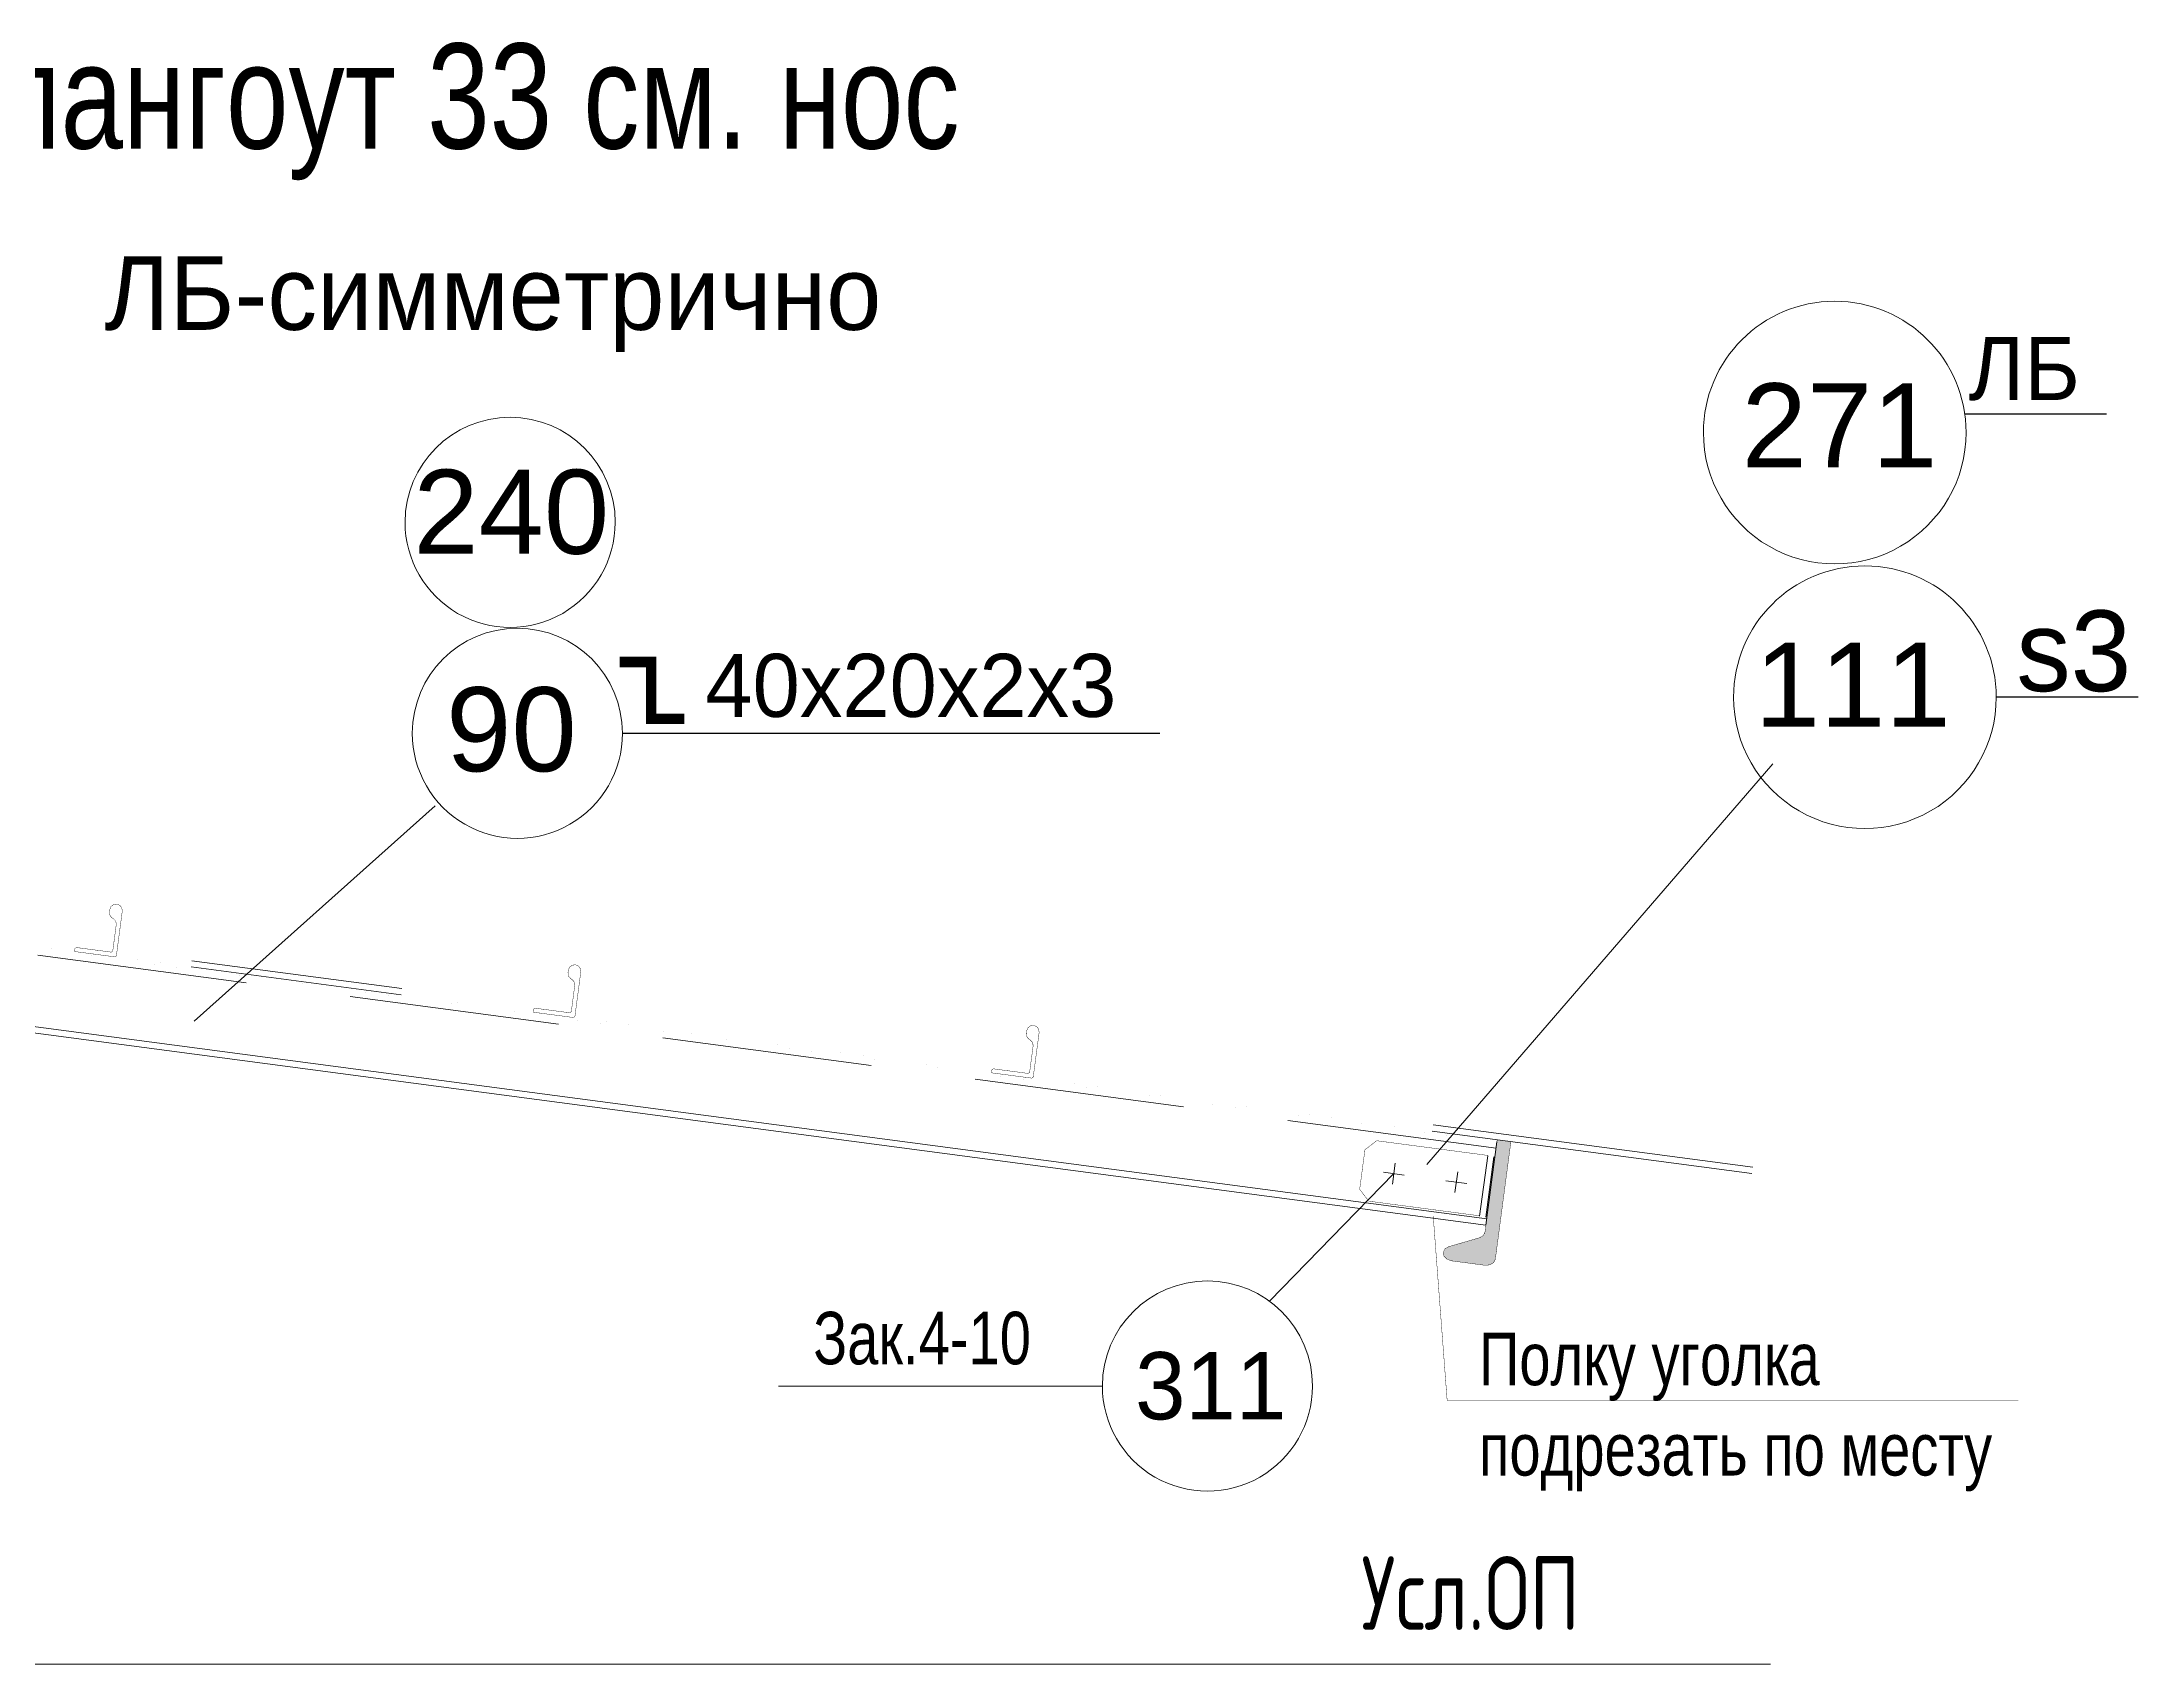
# Model space of a CAD drawing. Header units: millimetres. Extents: x 42007 to 66124, y -556 to 6894.
# Drawn here: x 60920 to 61918, y 2145 to 2917 of the extents above; entities that cross this region are included whole.
import ezdxf
from ezdxf.enums import TextEntityAlignment as Align

# ---------------------------------------------------------------- set-up
doc = ezdxf.new("R2010")
doc.units = ezdxf.units.MM
for name, pattern in [('K5LT32769', [0]), ('K5LT32782', [150, 100, -50]), ('K5LT32783', [75, 50, -25]), ('K5LT32785', [95.25, 63.5, -31.75])]:
    doc.linetypes.add(name, pattern=pattern)
doc.layers.add('pen_7', color=1, linetype='Continuous')
doc.styles.add('KTEXTSTYLE', font='GOST_AU.SHX', dxfattribs={"width": 0.96, "height": 5})
doc.styles.add('style5', font='arial.ttf', dxfattribs={"height": 3})

msp = doc.modelspace()

# ---------------------------------------------------------------- hatches: boundary and pattern name
msp.add_hatch(color=7).paths.add_polyline_path([(61619.411, 2393.843), (61612.876, 2394.707), (61607.056, 2350.715), (61606.214, 2349.061), (61604.372, 2348.013), (61589.853, 2343.819), (61588.01, 2342.77), (61587.168, 2341.116), (61587.551, 2339.3), (61589.058, 2337.809), (61591.284, 2337.041), (61606.968, 2334.966), (61609.317, 2335.128), (61611.159, 2336.177), (61612.001, 2337.83)])

# ---------------------------------------------------------------- linework, layer by layer
at = {"color": 0}
for p, q in [((61902.89, 2739.961), (61835.4, 2739.961)), ((61917.855, 2605.266), (61850.366, 2605.266)), ((61196.635, 2588.098), (61452.33, 2588.22))]:
    msp.add_line(p, q, dxfattribs=at)
at = {"color": 7, "linetype": 'K5LT32769', "lineweight": 18}
for p, q in [((61579.389, 2382.893), (61743.987, 2573.537)), ((61107.559, 2553.529), (60992.859, 2451.059)), ((61607.892, 2357.034), (60702.55, 2476.795)), ((61607.499, 2354.06), (60702.642, 2473.756)), ((60991.332, 2476.925), (61091.332, 2463.697)), ((60991.725, 2479.899), (61091.725, 2466.671)), ((61581.955, 2398.797), (61734.074, 2378.675)), ((61582.349, 2401.772), (61734.468, 2381.649)), ((61612.744, 2393.714), (61607.499, 2354.06)), ((61504.582, 2317.802), (61563.726, 2378.573)), ((61558.773, 2379.253), (61568.68, 2377.893)), ((61564.406, 2383.527), (61563.046, 2373.62)), ((61588.493, 2375.167), (61598.4, 2373.807)), ((61594.127, 2379.441), (61592.767, 2369.534)), ((61425.01, 2277.484), (61270.927, 2277.484)), ((60469.03, 2145.18), (61742.982, 2145.18))]:
    msp.add_line(p, q, dxfattribs=at)
at = {"color": 7, "linetype": 'K5LT32782', "lineweight": 18}
for p, q in [((61612.351, 2390.74), (60739.662, 2506.182)), ((61604.507, 2358.306), (61608.368, 2386.998)), ((61607.48, 2357.905), (61611.341, 2386.598))]:
    msp.add_line(p, q, dxfattribs=at)
at = {"color": 0, "const_width": 5}
msp.add_lwpolyline([(61195.269, 2621.989), (61210.294, 2621.989), (61210.294, 2594.961), (61226.07, 2594.961)], dxfattribs=at)
at = {"color": 7, "linetype": 'K5LT32785', "const_width": 0.001}
for points in [[(60747.253, 2509.218), (60747.212, 2509.224), (61612.886, 2394.704)], [(60750.496, 2507.775), (61612.754, 2393.713)]]:
    msp.add_lwpolyline(points, dxfattribs=at)
at = {"color": 7, "linetype": 'K5LT32769', "const_width": 0.18}
for points in [[(60955.81, 2482.229), (60958.616, 2503.444), (60958.414, 2504.984), (60957.47, 2506.217), (60956.036, 2506.812), (60954.496, 2506.61), (60953.263, 2505.665), (60952.668, 2504.231), (60952.518, 2503.095), (60952.576, 2501.996), (60953.027, 2500.992), (60953.81, 2500.218), (60954.443, 2499.789), (60955.225, 2499.015), (60955.676, 2498.011), (60955.735, 2496.912), (60954.089, 2484.474), (60953.416, 2483.958), (60936.761, 2486.161), (60936.087, 2485.645), (60935.904, 2484.257), (60955.136, 2481.713), (60955.81, 2482.229)], [(61174.01, 2453.365), (61176.816, 2474.58), (61176.614, 2476.12), (61175.67, 2477.353), (61174.235, 2477.948), (61172.696, 2477.746), (61171.463, 2476.801), (61170.868, 2475.367), (61170.718, 2474.231), (61170.776, 2473.132), (61171.227, 2472.127), (61172.01, 2471.353), (61172.642, 2470.925), (61173.425, 2470.151), (61173.876, 2469.147), (61173.935, 2468.048), (61172.289, 2455.61), (61171.616, 2455.094), (61154.961, 2457.297), (61154.287, 2456.781), (61154.104, 2455.393), (61173.336, 2452.849), (61174.01, 2453.365)], [(61392.107, 2424.514), (61394.914, 2445.73), (61394.712, 2447.269), (61393.767, 2448.502), (61392.333, 2449.097), (61390.793, 2448.895), (61389.561, 2447.951), (61388.966, 2446.516), (61388.815, 2445.381), (61388.874, 2444.281), (61389.325, 2443.277), (61390.108, 2442.503), (61390.74, 2442.075), (61391.523, 2441.301), (61391.974, 2440.296), (61392.032, 2439.197), (61390.387, 2426.759), (61389.713, 2426.243), (61373.058, 2428.447), (61372.385, 2427.93), (61372.201, 2426.542), (61391.434, 2423.998), (61392.107, 2424.514)], [(61619.411, 2393.843), (61612.876, 2394.707), (61607.056, 2350.715), (61606.214, 2349.061), (61604.372, 2348.013), (61589.853, 2343.819), (61588.01, 2342.77), (61587.168, 2341.116), (61587.551, 2339.3), (61589.058, 2337.809), (61591.284, 2337.041), (61606.968, 2334.966), (61609.317, 2335.128), (61611.159, 2336.177), (61612.001, 2337.83), (61619.411, 2393.843)], [(61619.411, 2393.843), (61612.876, 2394.707), (61607.056, 2350.715), (61606.214, 2349.061), (61604.372, 2348.013), (61589.853, 2343.819), (61588.01, 2342.77), (61587.168, 2341.116), (61587.551, 2339.3), (61589.058, 2337.809), (61591.284, 2337.041), (61606.968, 2334.966), (61609.317, 2335.128), (61611.159, 2336.177), (61612.001, 2337.83), (61619.411, 2393.843)], [(61619.411, 2393.841), (61612.876, 2394.705), (61606.942, 2349.854)], [(61582.435, 2358.441), (61589.071, 2270.654), (61860.91, 2270.654)]]:
    msp.add_lwpolyline(points, dxfattribs=at)
at = {"color": 7, "linetype": 'K5LT32783', "const_width": 0.18}
msp.add_lwpolyline([(61608.407, 2387.227), (61555.555, 2394.219), (61549.942, 2389.917), (61547.451, 2371.081), (61551.752, 2365.469), (61604.61, 2358.477), (61608.407, 2387.227)], dxfattribs=at)
at = {"color": 7, "linetype": 'K5LT32769', "lineweight": 18}
for centre, radius, start, end in [((61773.518, 2731.197), 62.5, 0, 179.999977), ((61143.188, 2688.477), 50, 0, 179.999977), ((61773.518, 2731.197), 62.5, 179.999977, 0), ((61143.188, 2688.477), 50, 179.999977, 0), ((61787.866, 2605.266), 62.5, 0, 179.999977), ((61146.635, 2588.098), 50, 0, 179.999977), ((61787.866, 2605.266), 62.5, 179.999977, 0), ((61146.635, 2588.098), 50, 179.999977, 0), ((61475.01, 2277.484), 50, 0, 179.999977), ((61475.01, 2277.484), 50, 179.999977, 0)]:
    msp.add_arc(centre, radius, start, end, dxfattribs=at)

# ---------------------------------------------------------------- texts
at = {"color": 7, "attachment_point": 1}
for s, insert, char_height, style in [('{\\H20.83x;\\W0.765;Шпангоут 33 см. нос}', (60851.42, 2916.348), 2.4, 'style5'), ('\\H3.5;\\W0.965;\\Q15;\\Q0;\\H35.00;ЛБ-симметрично', (60950.069, 2815.083), 2.4, 'style5'), ('\\H3.5;\\W0.965;\\Q15;\\Q0;\\H30.00;ЛБ', (61837.131, 2776.709), 3, 'style5'), ('{\\H12.8x;\\W0.965;s3}', (61859.921, 2646.552), 3, 'style5'), ('{\\H10x;\\W0.965;40х20х2х3}', (61236.063, 2625.903), 3, 'style5'), ('\\H3.5;\\W0.965;\\Q15;\\Q0;\\W0.765;\\H25.00;Зак.4-10', (61287.455, 2312.827), 3, 'style5'), ('\\H3.5;\\W0.965;\\Q15;\\Q0;\\W0.765;\\H25.00;Полку уголка ', (61604.206, 2302.899), 3, 'style5'), ('\\H3.5;\\W0.965;\\Q15;\\Q0;\\W0.765;\\H25.00;подрезать по месту', (61604.206, 2259.902), 3, 'style5'), ('\\H3.5;\\W0.965;\\Q15;\\Q0;\\H35.00;Усл.ОП', (61548.073, 2196.424), 2.5, 'KTEXTSTYLE')]:
    msp.add_mtext(s, dxfattribs=dict(at, insert=insert, char_height=char_height, style=style))
at = {"layer": 'pen_7', "color": 2, "linetype": 'Continuous', "style": 'style5'}
for s, p in [('271', (61775.801, 2734.62)), ('240', (61143.712, 2693.515)), ('111', (61782.05, 2611.23)), ('90', (61143.796, 2590.005))]:
    msp.add_text(s, height=40, dxfattribs=at).set_placement(p, align=Align.MIDDLE_CENTER)
at = {"layer": 'pen_7', "color": 2, "linetype": 'Continuous', "insert": (61440.576, 2293.628), "char_height": 40, "attachment_point": 1, "style": 'style5'}
msp.add_mtext('\\H3.5;\\W0.965;\\Q15;\\Q0;\\H32.00;311', dxfattribs=at)

doc.saveas('drawing.dxf')
